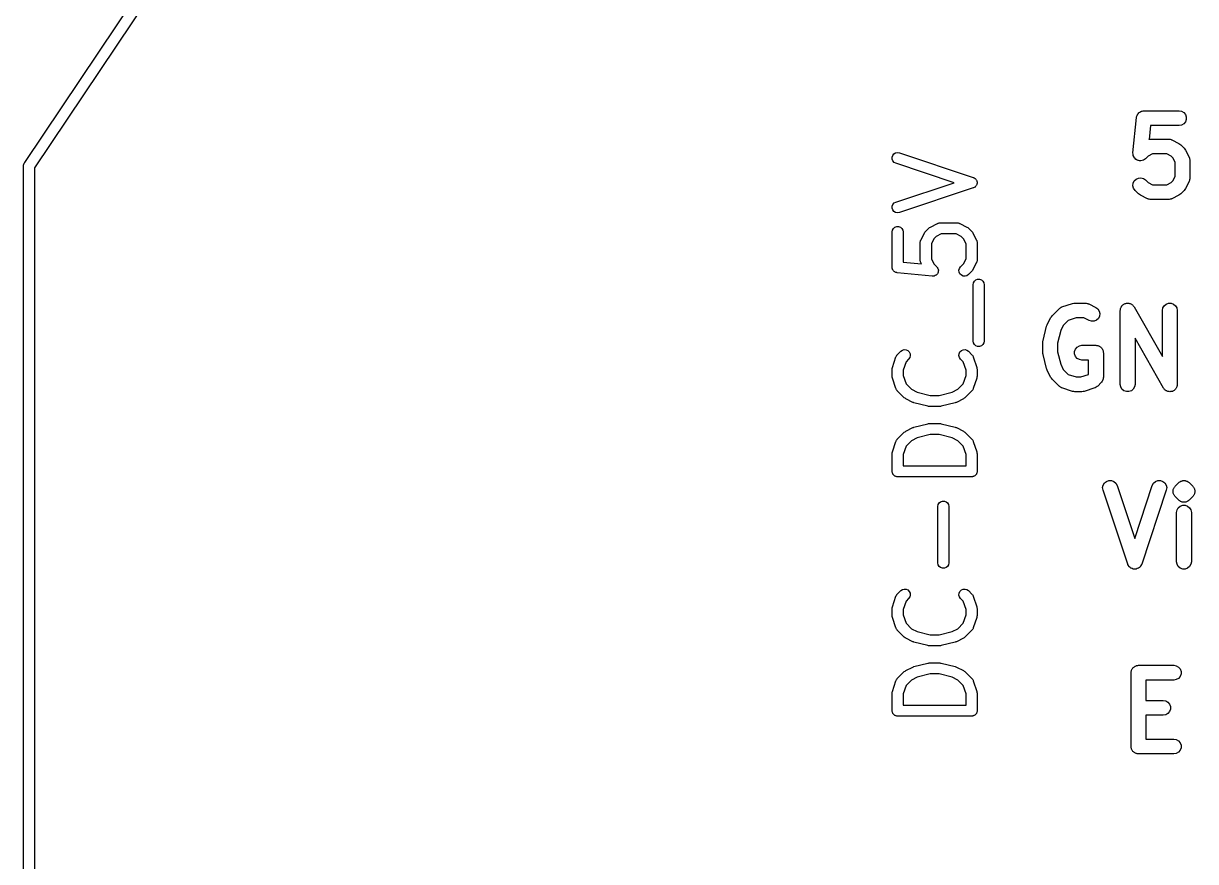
# Model space of a CAD drawing. Extents: x 0 to 100, y 0 to 100.
# Drawn here: x -0.08 to 15.78, y 37.79 to 49.13 of the extents above; entities that cross this region are included whole.
import ezdxf

# ---------------------------------------------------------------- set-up
doc = ezdxf.new("R2010")
doc.units = 0
doc.header["$MEASUREMENT"] = 0
doc.layers.add('BLACK', color=7, linetype='CONTINUOUS')

msp = doc.modelspace()

# ---------------------------------------------------------------- linework, layer by layer
at = {"layer": 'BLACK', "linetype": 'CONTINUOUS'}
for p, q in [((-0.05638, 47.2506), (31.927, 95.0258)), ((32.066, 94.9637), (0.075, 47.1772)), ((14.9932, 47.891), (14.9954, 47.8941)), ((14.9954, 47.8941), (14.9967, 47.8976)), ((14.9967, 47.8976), (15.0055, 47.9081)), ((15.0055, 47.9081), (15.0135, 47.9192)), ((15.0135, 47.9192), (15.0166, 47.9213)), ((15.0166, 47.9213), (15.0191, 47.9242)), ((15.0191, 47.9242), (15.0309, 47.9311)), ((15.0309, 47.9311), (15.0422, 47.9388)), ((15.0422, 47.9388), (15.0459, 47.9397)), ((15.0459, 47.9397), (15.0491, 47.9416)), ((15.0491, 47.9416), (15.0626, 47.944)), ((15.0626, 47.944), (15.0759, 47.9473)), ((15.0759, 47.9473), (15.0796, 47.947)), ((15.0796, 47.947), (15.0833, 47.9476)), ((15.0833, 47.9476), (15.5595, 47.9476)), ((15.5595, 47.9476), (15.5937, 47.9416)), ((15.5937, 47.9416), (15.6238, 47.9242)), ((15.6238, 47.9242), (15.6461, 47.8976)), ((15.6461, 47.8976), (15.658, 47.865)), ((14.9362, 47.3814), (14.9838, 47.8576)), ((14.9838, 47.8576), (14.9849, 47.8612)), ((14.9849, 47.865), (14.9895, 47.8778)), ((14.9849, 47.8612), (14.9849, 47.865)), ((14.9895, 47.8778), (14.9932, 47.891)), ((15.1738, 47.7476), (15.1553, 47.5626)), ((15.5595, 47.7476), (15.1738, 47.7476)), ((15.5937, 47.7537), (15.5595, 47.7476)), ((15.6238, 47.771), (15.5937, 47.7537)), ((15.6461, 47.7976), (15.6238, 47.771)), ((15.658, 47.8303), (15.6461, 47.7976)), ((15.658, 47.865), (15.658, 47.8303)), ((15.1553, 47.5626), (15.1559, 47.5627)), ((15.1559, 47.5627), (15.1671, 47.566)), ((15.1671, 47.566), (15.1729, 47.5657)), ((15.1729, 47.5657), (15.1786, 47.5667)), ((15.1786, 47.5667), (15.4167, 47.5667)), ((15.4167, 47.5667), (15.4223, 47.5657)), ((15.4223, 47.5657), (15.4281, 47.566)), ((15.4281, 47.566), (15.4393, 47.5627)), ((15.4393, 47.5627), (15.4509, 47.5606)), ((15.4509, 47.5606), (15.4559, 47.5578)), ((15.4559, 47.5578), (15.4614, 47.5561)), ((15.4614, 47.5561), (15.5566, 47.5085)), ((15.5566, 47.5085), (15.5695, 47.499)), ((15.5695, 47.499), (15.5826, 47.4898)), ((15.5826, 47.4898), (15.6302, 47.4421)), ((15.6302, 47.4421), (15.6394, 47.429)), ((15.6394, 47.429), (15.649, 47.4161)), ((11.6782, 47.3205), (11.6864, 47.3452)), ((11.6789, 47.2945), (11.6782, 47.3205)), ((11.6885, 47.2703), (11.6789, 47.2945)), ((11.6864, 47.3452), (11.7026, 47.3656)), ((11.7058, 47.2508), (11.6885, 47.2703)), ((11.7026, 47.3656), (11.7248, 47.3793)), ((11.7248, 47.3793), (11.7503, 47.3845)), ((11.7503, 47.3845), (11.7761, 47.3807)), ((11.7761, 47.3807), (12.7761, 47.0473)), ((14.9361, 47.3801), (14.9363, 47.3807)), ((14.9376, 47.3635), (14.9361, 47.3801)), ((14.9363, 47.3807), (14.9362, 47.3814)), ((14.9388, 47.3467), (14.9376, 47.3635)), ((14.9391, 47.3462), (14.9388, 47.3467)), ((14.9391, 47.3455), (14.9391, 47.3462)), ((14.9462, 47.3303), (14.9391, 47.3455)), ((14.9531, 47.3151), (14.9462, 47.3303)), ((14.9535, 47.3146), (14.9531, 47.3151)), ((14.9538, 47.3141), (14.9535, 47.3146)), ((14.9656, 47.3022), (14.9538, 47.3141)), ((14.9773, 47.2902), (14.9656, 47.3022)), ((14.9779, 47.29), (14.9773, 47.2902)), ((14.9784, 47.2895), (14.9779, 47.29)), ((14.9935, 47.2824), (14.9784, 47.2895)), ((15.0086, 47.2752), (14.9935, 47.2824)), ((15.0093, 47.2751), (15.0086, 47.2752)), ((15.0098, 47.2748), (15.0093, 47.2751)), ((15.0265, 47.2734), (15.0098, 47.2748)), ((15.0432, 47.2717), (15.0265, 47.2734)), ((15.0438, 47.2719), (15.0432, 47.2717)), ((15.0444, 47.2718), (15.0438, 47.2719)), ((15.0606, 47.2761), (15.0444, 47.2718)), ((15.0768, 47.2803), (15.0606, 47.2761)), ((15.0774, 47.2806), (15.0768, 47.2803)), ((15.078, 47.2808), (15.0774, 47.2806)), ((15.0917, 47.2904), (15.078, 47.2808)), ((15.1055, 47.2998), (15.0917, 47.2904)), ((15.1059, 47.3004), (15.1055, 47.2998)), ((15.1064, 47.3007), (15.1059, 47.3004)), ((15.1426, 47.3369), (15.1064, 47.3007)), ((15.2022, 47.3667), (15.1426, 47.3369)), ((15.3931, 47.3667), (15.2022, 47.3667)), ((15.4527, 47.3369), (15.3931, 47.3667)), ((15.4773, 47.3122), (15.4527, 47.3369)), ((15.5071, 47.2526), (15.4773, 47.3122)), ((15.649, 47.4161), (15.6966, 47.3209)), ((15.6966, 47.3209), (15.6982, 47.3154)), ((15.6982, 47.3154), (15.7011, 47.3104)), ((15.7011, 47.3104), (15.7031, 47.2989)), ((15.7031, 47.2989), (15.7065, 47.2876)), ((15.7065, 47.2876), (15.7061, 47.2819)), ((15.7061, 47.2819), (15.7071, 47.2762)), ((15.7071, 47.2762), (15.7071, 47.0381)), ((-0.07571, 47.1918), (-0.075, 47.2025)), ((-0.075, 47.1893), (-0.07571, 47.1918)), ((-0.075, 47.2066), (-0.07456, 47.209)), ((-0.075, 47.2025), (-0.075, 47.2066)), ((-0.075, 9.00327), (-0.075, 47.1893)), ((-0.07456, 47.209), (-0.07396, 47.2182)), ((-0.07396, 47.2182), (-0.07228, 47.222)), ((-0.07228, 47.222), (-0.07156, 47.226)), ((-0.07156, 47.226), (-0.06698, 47.234)), ((-0.06698, 47.234), (-0.06597, 47.2363)), ((-0.06597, 47.2363), (-0.0637, 47.2397)), ((-0.0637, 47.2397), (-0.05834, 47.249)), ((-0.05834, 47.249), (-0.05638, 47.2506)), ((0.075, 47.1772), (0.075, 9.03106)), ((11.7287, 47.2384), (11.7058, 47.2508)), ((12.5152, 46.9762), (11.7287, 47.2384)), ((15.5071, 47.0617), (15.5071, 47.2526)), ((11.7287, 46.714), (12.5152, 46.9762)), ((12.7761, 47.0473), (12.7779, 47.0464)), ((12.7779, 47.0464), (12.7799, 47.0459)), ((12.7799, 47.0459), (12.7893, 47.0402)), ((12.7893, 47.0402), (12.799, 47.0349)), ((12.799, 47.0349), (12.8004, 47.0334)), ((12.8004, 47.0334), (12.8021, 47.0323)), ((12.8021, 47.0323), (12.809, 47.0237)), ((12.809, 47.0237), (12.8163, 47.0155)), ((12.8163, 47.0155), (12.817, 47.0135)), ((12.817, 47.0135), (12.8183, 47.0119)), ((12.8183, 47.0119), (12.8218, 47.0015)), ((12.8218, 46.9509), (12.8183, 46.9405)), ((12.8218, 47.0015), (12.8259, 46.9912)), ((12.8259, 46.9612), (12.8218, 46.9509)), ((12.8259, 46.9912), (12.8259, 46.9892)), ((12.8259, 46.9892), (12.8266, 46.9872)), ((12.8266, 46.9652), (12.8259, 46.9632)), ((12.8259, 46.9632), (12.8259, 46.9612)), ((12.8266, 46.9872), (12.8263, 46.9762)), ((12.8263, 46.9762), (12.8266, 46.9652)), ((14.9361, 46.9341), (14.9391, 46.9687)), ((14.9391, 46.9687), (14.9538, 47.0002)), ((14.9538, 47.0002), (14.9784, 47.0248)), ((14.9784, 47.0248), (15.0098, 47.0395)), ((15.0098, 47.0395), (15.0444, 47.0425)), ((15.0444, 47.0425), (15.078, 47.0335)), ((15.078, 47.0335), (15.1064, 47.0136)), ((15.1064, 47.0136), (15.1426, 46.9774)), ((15.1426, 46.9774), (15.2022, 46.9476)), ((15.2022, 46.9476), (15.3931, 46.9476)), ((15.3931, 46.9476), (15.4527, 46.9774)), ((15.4527, 46.9774), (15.4773, 47.0021)), ((15.4773, 47.0021), (15.5071, 47.0617)), ((15.6966, 46.9934), (15.649, 46.8981)), ((15.6982, 46.9989), (15.6966, 46.9934)), ((15.7011, 47.0039), (15.6982, 46.9989)), ((15.7031, 47.0154), (15.7011, 47.0039)), ((15.7065, 47.0267), (15.7031, 47.0154)), ((15.7071, 47.0381), (15.7061, 47.0324)), ((15.7061, 47.0324), (15.7065, 47.0267)), ((12.7761, 46.905), (11.7761, 46.5717)), ((12.7779, 46.906), (12.7761, 46.905)), ((12.7799, 46.9064), (12.7779, 46.906)), ((12.7893, 46.9122), (12.7799, 46.9064)), ((12.799, 46.9174), (12.7893, 46.9122)), ((12.8004, 46.919), (12.799, 46.9174)), ((12.8021, 46.9201), (12.8004, 46.919)), ((12.809, 46.9287), (12.8021, 46.9201)), ((12.8163, 46.9369), (12.809, 46.9287)), ((12.817, 46.9389), (12.8163, 46.9369)), ((12.8183, 46.9405), (12.817, 46.9389)), ((14.9451, 46.9006), (14.9361, 46.9341)), ((14.965, 46.8721), (14.9451, 46.9006)), ((15.0126, 46.8245), (14.965, 46.8721)), ((15.0257, 46.8153), (15.0126, 46.8245)), ((15.0386, 46.8058), (15.0257, 46.8153)), ((15.1338, 46.7582), (15.0386, 46.8058)), ((15.5566, 46.8058), (15.4614, 46.7582)), ((15.5695, 46.8153), (15.5566, 46.8058)), ((15.5826, 46.8245), (15.5695, 46.8153)), ((15.6302, 46.8721), (15.5826, 46.8245)), ((15.6394, 46.8853), (15.6302, 46.8721)), ((15.649, 46.8981), (15.6394, 46.8853)), ((11.6782, 46.6319), (11.6789, 46.6579)), ((11.6864, 46.6071), (11.6782, 46.6319)), ((11.6789, 46.6579), (11.6885, 46.6821)), ((11.6885, 46.6821), (11.7058, 46.7016)), ((11.7058, 46.7016), (11.7287, 46.714)), ((15.1394, 46.7565), (15.1338, 46.7582)), ((15.1444, 46.7537), (15.1394, 46.7565)), ((15.1559, 46.7516), (15.1444, 46.7537)), ((15.1671, 46.7483), (15.1559, 46.7516)), ((15.1729, 46.7486), (15.1671, 46.7483)), ((15.1786, 46.7476), (15.1729, 46.7486)), ((15.4167, 46.7476), (15.1786, 46.7476)), ((15.4223, 46.7486), (15.4167, 46.7476)), ((15.4281, 46.7483), (15.4223, 46.7486)), ((15.4393, 46.7516), (15.4281, 46.7483)), ((15.4509, 46.7537), (15.4393, 46.7516)), ((15.4559, 46.7565), (15.4509, 46.7537)), ((15.4614, 46.7582), (15.4559, 46.7565)), ((11.7026, 46.5867), (11.6864, 46.6071)), ((11.7248, 46.5731), (11.7026, 46.5867)), ((11.7503, 46.5679), (11.7248, 46.5731)), ((11.7761, 46.5717), (11.7503, 46.5679)), ((11.6774, 46.3095), (11.6819, 46.3352)), ((11.6774, 45.8333), (11.6774, 46.3095)), ((11.6819, 46.3352), (11.6949, 46.3577)), ((11.6949, 46.3577), (11.7149, 46.3745)), ((11.7149, 46.3745), (11.7394, 46.3834)), ((11.7394, 46.3834), (11.7654, 46.3834)), ((11.7654, 46.3834), (11.7899, 46.3745)), ((11.7899, 46.3745), (11.8098, 46.3577)), ((11.8098, 46.3577), (11.8229, 46.3352)), ((11.8229, 46.3352), (11.8274, 46.3095)), ((11.8274, 46.3095), (11.8274, 45.9012)), ((12.121, 46.3051), (12.1279, 46.3149)), ((12.1279, 46.3149), (12.1755, 46.3626)), ((12.1755, 46.3626), (12.1854, 46.3694)), ((12.1854, 46.3694), (12.195, 46.3766)), ((12.195, 46.3766), (12.2903, 46.4242)), ((12.2903, 46.4242), (12.2944, 46.4255)), ((12.2944, 46.4255), (12.2982, 46.4276)), ((12.2982, 46.4276), (12.3068, 46.4291)), ((12.3068, 46.4291), (12.3152, 46.4317)), ((12.3152, 46.4317), (12.3195, 46.4314)), ((12.3195, 46.4314), (12.3238, 46.4321)), ((12.3238, 46.4321), (12.5619, 46.4321)), ((12.5619, 46.4321), (12.5662, 46.4314)), ((12.5662, 46.4314), (12.5705, 46.4317)), ((12.5705, 46.4317), (12.5789, 46.4291)), ((12.5789, 46.4291), (12.5876, 46.4276)), ((12.5876, 46.4276), (12.5913, 46.4255)), ((12.5913, 46.4255), (12.5954, 46.4242)), ((12.5954, 46.4242), (12.6907, 46.3766)), ((12.6907, 46.3766), (12.7003, 46.3694)), ((12.7003, 46.3694), (12.7102, 46.3626)), ((12.7102, 46.3626), (12.7578, 46.3149)), ((12.7578, 46.3149), (12.7647, 46.3051)), ((12.0583, 46.1667), (12.0591, 46.1709)), ((12.0583, 45.9286), (12.0583, 46.1667)), ((12.0588, 46.1752), (12.0613, 46.1837)), ((12.0591, 46.1709), (12.0588, 46.1752)), ((12.0613, 46.1837), (12.0629, 46.1923)), ((12.0629, 46.1923), (12.065, 46.1961)), ((12.065, 46.1961), (12.0663, 46.2002)), ((12.0663, 46.2002), (12.1139, 46.2954)), ((12.1139, 46.2954), (12.121, 46.3051)), ((12.2426, 46.2175), (12.2083, 46.149)), ((12.273, 46.2479), (12.2426, 46.2175)), ((12.3415, 46.2821), (12.273, 46.2479)), ((12.5442, 46.2821), (12.3415, 46.2821)), ((12.6127, 46.2479), (12.5442, 46.2821)), ((12.6431, 46.2175), (12.6127, 46.2479)), ((12.6774, 46.149), (12.6431, 46.2175)), ((12.7647, 46.3051), (12.7718, 46.2954)), ((12.7718, 46.2954), (12.8195, 46.2002)), ((12.8195, 46.2002), (12.8207, 46.1961)), ((12.8207, 46.1961), (12.8229, 46.1923)), ((12.8229, 46.1923), (12.8244, 46.1837)), ((12.8244, 46.1837), (12.8269, 46.1752)), ((12.8269, 46.1752), (12.8266, 46.1709)), ((12.8266, 46.1709), (12.8274, 46.1667)), ((12.8274, 46.1667), (12.8274, 45.9286)), ((12.2083, 46.149), (12.2083, 45.9463)), ((12.6774, 45.9463), (12.6774, 46.149)), ((11.6779, 45.8305), (11.6774, 45.8333)), ((11.8274, 45.9012), (12.0756, 45.8764)), ((12.0591, 45.9243), (12.0583, 45.9286)), ((12.0588, 45.92), (12.0591, 45.9243)), ((12.0613, 45.9116), (12.0588, 45.92)), ((12.0629, 45.9029), (12.0613, 45.9116)), ((12.065, 45.8992), (12.0629, 45.9029)), ((12.0663, 45.895), (12.065, 45.8992)), ((12.0756, 45.8764), (12.0663, 45.895)), ((12.2083, 45.9463), (12.2426, 45.8778)), ((12.2426, 45.8778), (12.2816, 45.8387)), ((12.2816, 45.8387), (12.2819, 45.8384)), ((12.2819, 45.8384), (12.2823, 45.8381)), ((12.2823, 45.8381), (12.2893, 45.8277)), ((12.5892, 45.8174), (12.6041, 45.8387)), ((12.6041, 45.8387), (12.6431, 45.8778)), ((12.6431, 45.8778), (12.6774, 45.9463)), ((12.8195, 45.895), (12.7718, 45.7998)), ((12.8207, 45.8992), (12.8195, 45.895)), ((12.8229, 45.9029), (12.8207, 45.8992)), ((12.8244, 45.9116), (12.8229, 45.9029)), ((12.8269, 45.92), (12.8244, 45.9116)), ((12.8274, 45.9286), (12.8266, 45.9243)), ((12.8266, 45.9243), (12.8269, 45.92)), ((11.6776, 45.8277), (11.6779, 45.8305)), ((11.6801, 45.8178), (11.6776, 45.8277)), ((11.6819, 45.8077), (11.6801, 45.8178)), ((11.6833, 45.8052), (11.6819, 45.8077)), ((11.684, 45.8025), (11.6833, 45.8052)), ((11.6898, 45.794), (11.684, 45.8025)), ((11.6949, 45.7851), (11.6898, 45.794)), ((11.6971, 45.7833), (11.6949, 45.7851)), ((11.6987, 45.781), (11.6971, 45.7833)), ((11.707, 45.775), (11.6987, 45.781)), ((11.7149, 45.7684), (11.707, 45.775)), ((11.7175, 45.7674), (11.7149, 45.7684)), ((11.7198, 45.7658), (11.7175, 45.7674)), ((11.7297, 45.763), (11.7198, 45.7658)), ((11.7394, 45.7595), (11.7297, 45.763)), ((11.7422, 45.7595), (11.7394, 45.7595)), ((11.7449, 45.7587), (11.7422, 45.7595)), ((12.2211, 45.7111), (11.7449, 45.7587)), ((12.2216, 45.7111), (12.2211, 45.7111)), ((12.222, 45.711), (12.2216, 45.7111)), ((12.2345, 45.7121), (12.222, 45.711)), ((12.2471, 45.713), (12.2345, 45.7121)), ((12.2475, 45.7132), (12.2471, 45.713)), ((12.248, 45.7133), (12.2475, 45.7132)), ((12.2594, 45.7186), (12.248, 45.7133)), ((12.2708, 45.7237), (12.2594, 45.7186)), ((12.2712, 45.7241), (12.2708, 45.7237)), ((12.2716, 45.7243), (12.2712, 45.7241)), ((12.2805, 45.7332), (12.2716, 45.7243)), ((12.2895, 45.7419), (12.2805, 45.7332)), ((12.2893, 45.8277), (12.2965, 45.8174)), ((12.2897, 45.7424), (12.2895, 45.7419)), ((12.29, 45.7427), (12.2897, 45.7424)), ((12.2953, 45.7541), (12.29, 45.7427)), ((12.3008, 45.7654), (12.2953, 45.7541)), ((12.2965, 45.8174), (12.2967, 45.817)), ((12.2967, 45.817), (12.2969, 45.8166)), ((12.2969, 45.8166), (12.3, 45.8044)), ((12.3, 45.8044), (12.3033, 45.7923)), ((12.301, 45.7663), (12.3008, 45.7659)), ((12.3008, 45.7659), (12.3008, 45.7654)), ((12.3021, 45.7788), (12.301, 45.7663)), ((12.3034, 45.7913), (12.3021, 45.7788)), ((12.3033, 45.7923), (12.3032, 45.7918)), ((12.3032, 45.7918), (12.3034, 45.7913)), ((12.5824, 45.7923), (12.5892, 45.8174)), ((12.5847, 45.7663), (12.5824, 45.7923)), ((12.5957, 45.7427), (12.5847, 45.7663)), ((12.6141, 45.7243), (12.5957, 45.7427)), ((12.6377, 45.7133), (12.6141, 45.7243)), ((12.6637, 45.711), (12.6377, 45.7133)), ((12.6888, 45.7177), (12.6637, 45.711)), ((12.7102, 45.7327), (12.6888, 45.7177)), ((12.7578, 45.7803), (12.7102, 45.7327)), ((12.7647, 45.7901), (12.7578, 45.7803)), ((12.7718, 45.7998), (12.7647, 45.7901)), ((12.7726, 45.5952), (12.7771, 45.6209)), ((12.7726, 44.8333), (12.7726, 45.5952)), ((12.7771, 45.6209), (12.7902, 45.6434)), ((12.7902, 45.6434), (12.8101, 45.6602)), ((12.8101, 45.6602), (12.8346, 45.6691)), ((12.8346, 45.6691), (12.8606, 45.6691)), ((12.8606, 45.6691), (12.8851, 45.6602)), ((12.8851, 45.6602), (12.9051, 45.6434)), ((12.9051, 45.6434), (12.9181, 45.6209)), ((12.9181, 45.6209), (12.9226, 45.5952)), ((12.9226, 45.5952), (12.9226, 44.8333)), ((13.8412, 45.1755), (13.9364, 45.2707)), ((13.9364, 45.2707), (13.9412, 45.274)), ((13.9412, 45.274), (13.945, 45.2783)), ((13.945, 45.2783), (13.9553, 45.2839)), ((13.9553, 45.2839), (13.9649, 45.2906)), ((13.9649, 45.2906), (13.9704, 45.2921)), ((13.9704, 45.2921), (13.9755, 45.2949)), ((13.9755, 45.2949), (14.1184, 45.3425)), ((14.1184, 45.3425), (14.1342, 45.3448)), ((14.1342, 45.3448), (14.15, 45.3476)), ((14.15, 45.3476), (14.2929, 45.3476)), ((14.2929, 45.3476), (14.2985, 45.3466)), ((14.2985, 45.3466), (14.3043, 45.347)), ((14.3043, 45.347), (14.3155, 45.3436)), ((14.3155, 45.3436), (14.3271, 45.3416)), ((14.3271, 45.3416), (14.3321, 45.3387)), ((14.3321, 45.3387), (14.3376, 45.3371)), ((14.3376, 45.3371), (14.4328, 45.2894)), ((14.4328, 45.2894), (14.4607, 45.2688)), ((14.4607, 45.2688), (14.4798, 45.2398)), ((14.4798, 45.2398), (14.4879, 45.206)), ((14.4879, 45.206), (14.4839, 45.1715)), ((14.7643, 45.2476), (14.7658, 45.2565)), ((14.7643, 44.2476), (14.7643, 45.2476)), ((14.7658, 45.2565), (14.7659, 45.2654)), ((14.7659, 45.2654), (14.7688, 45.2734)), ((14.7688, 45.2734), (14.7703, 45.2818)), ((14.7703, 45.2818), (14.7748, 45.2896)), ((14.7748, 45.2896), (14.7779, 45.298)), ((14.7779, 45.298), (14.7834, 45.3045)), ((14.7834, 45.3045), (14.7877, 45.3119)), ((14.7877, 45.3119), (14.7946, 45.3177)), ((14.7946, 45.3177), (14.8003, 45.3245)), ((14.8003, 45.3245), (14.8078, 45.3287)), ((14.8078, 45.3287), (14.8143, 45.3342)), ((14.8143, 45.3342), (14.8227, 45.3373)), ((14.8227, 45.3373), (14.8305, 45.3417)), ((14.8305, 45.3417), (14.8389, 45.3432)), ((14.8389, 45.3432), (14.8469, 45.3461)), ((14.8469, 45.3461), (14.8559, 45.3461)), ((14.8559, 45.3461), (14.8647, 45.3476)), ((14.8647, 45.3476), (14.8731, 45.3461)), ((14.8731, 45.3461), (14.8816, 45.3461)), ((14.8816, 45.3461), (14.8901, 45.343)), ((14.8901, 45.343), (14.8989, 45.3414)), ((14.8989, 45.3414), (14.9063, 45.3371)), ((14.9063, 45.3371), (14.9143, 45.3342)), ((14.9143, 45.3342), (14.9212, 45.3285)), ((14.9212, 45.3285), (14.9289, 45.3239)), ((14.9289, 45.3239), (14.9344, 45.3174)), ((14.9344, 45.3174), (14.9409, 45.3119)), ((14.9409, 45.3119), (14.9454, 45.3041)), ((14.9454, 45.3041), (14.9511, 45.2972)), ((14.9511, 45.2972), (15.3357, 44.6242)), ((15.3357, 45.2476), (15.3417, 45.2818)), ((15.3357, 44.6242), (15.3357, 45.2476)), ((15.3417, 45.2818), (15.3591, 45.3119)), ((15.3591, 45.3119), (15.3857, 45.3342)), ((15.3857, 45.3342), (15.4183, 45.3461)), ((15.4183, 45.3461), (15.4531, 45.3461)), ((15.4531, 45.3461), (15.4857, 45.3342)), ((15.4857, 45.3342), (15.5123, 45.3119)), ((15.5123, 45.3119), (15.5297, 45.2818)), ((15.5297, 45.2818), (15.5357, 45.2476)), ((15.5357, 45.2476), (15.5357, 44.2476)), ((13.7673, 45.0338), (13.7717, 45.0438)), ((13.7717, 45.0438), (13.7748, 45.0542)), ((13.7748, 45.0542), (13.8225, 45.1495)), ((13.8225, 45.1495), (13.832, 45.1623)), ((13.832, 45.1623), (13.8412, 45.1755)), ((13.9941, 45.0455), (13.9586, 44.9746)), ((14.0612, 45.1126), (13.9941, 45.0455)), ((14.1662, 45.1476), (14.0612, 45.1126)), ((14.2693, 45.1476), (14.1662, 45.1476)), ((14.3434, 45.1106), (14.2693, 45.1476)), ((14.3767, 45.1007), (14.3434, 45.1106)), ((14.4113, 45.1027), (14.3767, 45.1007)), ((14.4432, 45.1165), (14.4113, 45.1027)), ((14.4684, 45.1404), (14.4432, 45.1165)), ((14.4839, 45.1715), (14.4684, 45.1404)), ((13.7197, 44.8433), (13.7673, 45.0338)), ((13.9586, 44.9746), (13.9167, 44.8067)), ((12.7771, 44.8077), (12.7726, 44.8333)), ((12.7902, 44.7851), (12.7771, 44.8077)), ((12.8101, 44.7684), (12.7902, 44.7851)), ((12.8346, 44.7595), (12.8101, 44.7684)), ((12.8606, 44.7595), (12.8346, 44.7595)), ((12.8851, 44.7684), (12.8606, 44.7595)), ((12.9051, 44.7851), (12.8851, 44.7684)), ((12.9181, 44.8077), (12.9051, 44.7851)), ((12.9226, 44.8333), (12.9181, 44.8077)), ((13.7167, 44.819), (13.7188, 44.8311)), ((13.7167, 44.6762), (13.7167, 44.819)), ((13.7188, 44.8311), (13.7197, 44.8433)), ((13.9167, 44.8067), (13.9167, 44.6885)), ((14.1468, 44.6936), (14.1586, 44.7262)), ((14.1586, 44.7262), (14.181, 44.7528)), ((14.181, 44.7528), (14.211, 44.7702)), ((14.211, 44.7702), (14.2452, 44.7762)), ((14.2452, 44.7762), (14.4357, 44.7762)), ((14.4357, 44.7762), (14.4443, 44.7747)), ((14.4443, 44.7747), (14.4531, 44.7747)), ((14.4531, 44.7747), (14.4613, 44.7717)), ((14.4613, 44.7717), (14.4699, 44.7702)), ((14.4699, 44.7702), (14.4775, 44.7658)), ((14.4775, 44.7658), (14.4857, 44.7628)), ((14.4857, 44.7628), (14.4924, 44.7572)), ((14.4924, 44.7572), (14.5, 44.7528)), ((14.5, 44.7528), (14.5056, 44.7461)), ((14.5056, 44.7461), (14.5123, 44.7405)), ((14.5123, 44.7405), (14.5167, 44.7329)), ((14.5167, 44.7329), (14.5223, 44.7262)), ((14.5223, 44.7262), (14.5253, 44.718)), ((15.3489, 44.198), (14.9643, 44.8711)), ((14.9643, 44.8711), (14.9643, 44.2476)), ((11.6812, 44.4761), (11.7288, 44.619)), ((11.7288, 44.619), (11.7309, 44.6228)), ((11.7309, 44.6228), (11.732, 44.6269)), ((11.732, 44.6269), (11.7371, 44.6341)), ((11.7371, 44.6341), (11.7413, 44.6419)), ((11.7413, 44.6419), (11.7445, 44.6447)), ((11.7445, 44.6447), (11.747, 44.6483)), ((11.747, 44.6483), (11.7946, 44.6959)), ((11.7946, 44.6959), (11.8159, 44.7108)), ((11.8159, 44.7108), (11.8411, 44.7176)), ((11.8411, 44.7176), (11.867, 44.7153)), ((11.9007, 44.5898), (11.8656, 44.5547)), ((11.867, 44.7153), (11.8906, 44.7043)), ((11.8906, 44.7043), (11.9091, 44.6859)), ((11.9156, 44.6112), (11.9007, 44.5898)), ((11.9091, 44.6859), (11.9201, 44.6623)), ((11.9223, 44.6363), (11.9156, 44.6112)), ((11.9201, 44.6623), (11.9223, 44.6363)), ((12.5824, 44.6363), (12.5847, 44.6623)), ((12.5892, 44.6112), (12.5824, 44.6363)), ((12.5847, 44.6623), (12.5957, 44.6859)), ((12.6041, 44.5898), (12.5892, 44.6112)), ((12.5957, 44.6859), (12.6141, 44.7043)), ((12.6392, 44.5547), (12.6041, 44.5898)), ((12.6141, 44.7043), (12.6377, 44.7153)), ((12.6377, 44.7153), (12.6637, 44.7176)), ((12.6637, 44.7176), (12.6888, 44.7108)), ((12.6888, 44.7108), (12.7102, 44.6959)), ((12.7102, 44.6959), (12.7578, 44.6483)), ((12.7578, 44.6483), (12.7603, 44.6447)), ((12.7603, 44.6447), (12.7635, 44.6419)), ((12.7635, 44.6419), (12.7677, 44.6341)), ((12.7677, 44.6341), (12.7727, 44.6269)), ((12.7727, 44.6269), (12.7739, 44.6228)), ((12.7739, 44.6228), (12.7759, 44.619)), ((12.7759, 44.619), (12.8235, 44.4761)), ((13.7188, 44.6641), (13.7167, 44.6762)), ((13.7197, 44.6519), (13.7188, 44.6641)), ((13.7673, 44.4615), (13.7197, 44.6519)), ((13.9167, 44.6885), (13.9586, 44.5206)), ((14.1468, 44.6588), (14.1468, 44.6936)), ((14.1586, 44.6262), (14.1468, 44.6588)), ((14.181, 44.5996), (14.1586, 44.6262)), ((14.211, 44.5822), (14.181, 44.5996)), ((14.2452, 44.5762), (14.211, 44.5822)), ((14.3357, 44.5762), (14.2452, 44.5762)), ((14.3357, 44.3843), (14.3357, 44.5762)), ((14.5253, 44.718), (14.5297, 44.7104)), ((14.5297, 44.7104), (14.5312, 44.7018)), ((14.5312, 44.7018), (14.5342, 44.6936)), ((14.5342, 44.6936), (14.5342, 44.6848)), ((14.5342, 44.6848), (14.5357, 44.6762)), ((14.5357, 44.6762), (14.5357, 44.3429)), ((11.6774, 44.4524), (11.6795, 44.4642)), ((11.6774, 44.3571), (11.6774, 44.4524)), ((11.6795, 44.4642), (11.6812, 44.4761)), ((11.8656, 44.5547), (11.8274, 44.4402)), ((11.8274, 44.4402), (11.8274, 44.3693)), ((12.6774, 44.4402), (12.6392, 44.5547)), ((12.6774, 44.3693), (12.6774, 44.4402)), ((12.8235, 44.4761), (12.8253, 44.4642)), ((12.8253, 44.4642), (12.8274, 44.4524)), ((12.8274, 44.4524), (12.8274, 44.3571)), ((13.7717, 44.4515), (13.7673, 44.4615)), ((13.7748, 44.441), (13.7717, 44.4515)), ((13.8225, 44.3458), (13.7748, 44.441)), ((13.9586, 44.5206), (13.9941, 44.4497)), ((13.9941, 44.4497), (14.0612, 44.3826)), ((11.6795, 44.3453), (11.6774, 44.3571)), ((11.6812, 44.3334), (11.6795, 44.3453)), ((11.7288, 44.1906), (11.6812, 44.3334)), ((11.8274, 44.3693), (11.8656, 44.2548)), ((11.8656, 44.2548), (11.9397, 44.1807)), ((12.5651, 44.1807), (12.6392, 44.2548)), ((12.6392, 44.2548), (12.6774, 44.3693)), ((12.8235, 44.3334), (12.7759, 44.1906)), ((12.8253, 44.3453), (12.8235, 44.3334)), ((12.8274, 44.3571), (12.8253, 44.3453)), ((13.832, 44.3329), (13.8225, 44.3458)), ((13.8412, 44.3198), (13.832, 44.3329)), ((13.9364, 44.2245), (13.8412, 44.3198)), ((14.0612, 44.3826), (14.1662, 44.3476)), ((14.1662, 44.3476), (14.229, 44.3476)), ((14.229, 44.3476), (14.3341, 44.3826)), ((14.3341, 44.3826), (14.3357, 44.3843)), ((14.5064, 44.2721), (14.4588, 44.2245)), ((14.5089, 44.2757), (14.5064, 44.2721)), ((14.5123, 44.2786), (14.5089, 44.2757)), ((14.5189, 44.2899), (14.5123, 44.2786)), ((14.5263, 44.3006), (14.5189, 44.2899)), ((14.5275, 44.3048), (14.5263, 44.3006)), ((14.5297, 44.3087), (14.5275, 44.3048)), ((14.532, 44.3215), (14.5297, 44.3087)), ((14.5353, 44.3341), (14.532, 44.3215)), ((14.5357, 44.3429), (14.5349, 44.3385)), ((14.5349, 44.3385), (14.5353, 44.3341)), ((14.7703, 44.2134), (14.7643, 44.2476)), ((14.9643, 44.2476), (14.9583, 44.2134)), ((15.5357, 44.2476), (15.5342, 44.2388)), ((11.7309, 44.1868), (11.7288, 44.1906)), ((11.732, 44.1826), (11.7309, 44.1868)), ((11.7371, 44.1754), (11.732, 44.1826)), ((11.7413, 44.1677), (11.7371, 44.1754)), ((11.7445, 44.1648), (11.7413, 44.1677)), ((11.747, 44.1613), (11.7445, 44.1648)), ((11.8422, 44.066), (11.747, 44.1613)), ((11.9397, 44.1807), (12.0167, 44.1422)), ((12.0167, 44.1422), (12.1902, 44.0988)), ((12.1902, 44.0988), (12.3146, 44.0988)), ((12.3146, 44.0988), (12.4881, 44.1422)), ((12.4881, 44.1422), (12.5651, 44.1807)), ((12.7578, 44.1613), (12.6626, 44.066)), ((12.7603, 44.1648), (12.7578, 44.1613)), ((12.7635, 44.1677), (12.7603, 44.1648)), ((12.7677, 44.1754), (12.7635, 44.1677)), ((12.7727, 44.1826), (12.7677, 44.1754)), ((12.7739, 44.1868), (12.7727, 44.1826)), ((12.7759, 44.1906), (12.7739, 44.1868)), ((13.9412, 44.2212), (13.9364, 44.2245)), ((13.945, 44.2169), (13.9412, 44.2212)), ((13.9553, 44.2113), (13.945, 44.2169)), ((13.9649, 44.2046), (13.9553, 44.2113)), ((13.9705, 44.2031), (13.9649, 44.2046)), ((13.9755, 44.2004), (13.9705, 44.2031)), ((14.1184, 44.1528), (13.9755, 44.2004)), ((14.1342, 44.1504), (14.1184, 44.1528)), ((14.15, 44.1476), (14.1342, 44.1504)), ((14.2452, 44.1476), (14.15, 44.1476)), ((14.261, 44.1504), (14.2452, 44.1476)), ((14.2769, 44.1528), (14.261, 44.1504)), ((14.4197, 44.2004), (14.2769, 44.1528)), ((14.4248, 44.2031), (14.4197, 44.2004)), ((14.4304, 44.2046), (14.4248, 44.2031)), ((14.44, 44.2113), (14.4304, 44.2046)), ((14.4503, 44.2169), (14.44, 44.2113)), ((14.4541, 44.2212), (14.4503, 44.2169)), ((14.4588, 44.2245), (14.4541, 44.2212)), ((14.7877, 44.1833), (14.7703, 44.2134)), ((14.8143, 44.161), (14.7877, 44.1833)), ((14.8469, 44.1491), (14.8143, 44.161)), ((14.8816, 44.1491), (14.8469, 44.1491)), ((14.9143, 44.161), (14.8816, 44.1491)), ((14.9409, 44.1833), (14.9143, 44.161)), ((14.9583, 44.2134), (14.9409, 44.1833)), ((15.3546, 44.1911), (15.3489, 44.198)), ((15.3591, 44.1833), (15.3546, 44.1911)), ((15.3656, 44.1779), (15.3591, 44.1833)), ((15.3711, 44.1713), (15.3656, 44.1779)), ((15.3788, 44.1668), (15.3711, 44.1713)), ((15.3857, 44.161), (15.3788, 44.1668)), ((15.3937, 44.1581), (15.3857, 44.161)), ((15.4011, 44.1538), (15.3937, 44.1581)), ((15.4099, 44.1522), (15.4011, 44.1538)), ((15.4183, 44.1491), (15.4099, 44.1522)), ((15.4269, 44.1491), (15.4183, 44.1491)), ((15.4353, 44.1476), (15.4269, 44.1491)), ((15.4441, 44.1491), (15.4353, 44.1476)), ((15.4531, 44.1491), (15.4441, 44.1491)), ((15.4611, 44.1521), (15.4531, 44.1491)), ((15.4695, 44.1535), (15.4611, 44.1521)), ((15.4773, 44.1579), (15.4695, 44.1535)), ((15.4857, 44.161), (15.4773, 44.1579)), ((15.4922, 44.1665), (15.4857, 44.161)), ((15.4997, 44.1707), (15.4922, 44.1665)), ((15.5054, 44.1776), (15.4997, 44.1707)), ((15.5123, 44.1833), (15.5054, 44.1776)), ((15.5166, 44.1907), (15.5123, 44.1833)), ((15.5221, 44.1972), (15.5166, 44.1907)), ((15.5252, 44.2056), (15.5221, 44.1972)), ((15.5297, 44.2134), (15.5252, 44.2056)), ((15.5312, 44.2218), (15.5297, 44.2134)), ((15.5341, 44.2298), (15.5312, 44.2218)), ((15.5342, 44.2388), (15.5341, 44.2298)), ((11.8521, 44.0591), (11.8422, 44.066)), ((11.8617, 44.052), (11.8521, 44.0591)), ((11.9569, 44.0043), (11.8617, 44.052)), ((11.9648, 44.002), (11.9569, 44.0043)), ((11.9723, 43.9987), (11.9648, 44.002)), ((12.1628, 43.951), (11.9723, 43.9987)), ((12.1719, 43.9504), (12.1628, 43.951)), ((12.181, 43.9488), (12.1719, 43.9504)), ((12.3238, 43.9488), (12.181, 43.9488)), ((12.3328, 43.9504), (12.3238, 43.9488)), ((12.342, 43.951), (12.3328, 43.9504)), ((12.5325, 43.9987), (12.342, 43.951)), ((12.54, 44.002), (12.5325, 43.9987)), ((12.5478, 44.0043), (12.54, 44.002)), ((12.6431, 44.052), (12.5478, 44.0043)), ((12.6527, 44.0591), (12.6431, 44.052)), ((12.6626, 44.066), (12.6527, 44.0591)), ((11.8521, 43.6075), (11.8617, 43.6147)), ((11.8617, 43.6147), (11.9569, 43.6623)), ((11.9569, 43.6623), (11.9648, 43.6647)), ((11.9648, 43.6647), (11.9723, 43.668)), ((11.9723, 43.668), (12.1628, 43.7156)), ((12.1628, 43.7156), (12.1719, 43.7163)), ((12.1719, 43.7163), (12.181, 43.7179)), ((12.181, 43.7179), (12.3238, 43.7179)), ((12.3238, 43.7179), (12.3328, 43.7163)), ((12.3328, 43.7163), (12.342, 43.7156)), ((12.342, 43.7156), (12.5325, 43.668)), ((12.5325, 43.668), (12.54, 43.6647)), ((12.54, 43.6647), (12.5478, 43.6623)), ((12.5478, 43.6623), (12.6431, 43.6147)), ((12.6431, 43.6147), (12.6527, 43.6075)), ((11.6812, 43.3332), (11.7288, 43.4761)), ((11.7288, 43.4761), (11.7309, 43.4799)), ((11.7309, 43.4799), (11.732, 43.4841)), ((11.732, 43.4841), (11.7371, 43.4913)), ((11.7371, 43.4913), (11.7413, 43.499)), ((11.7413, 43.499), (11.7445, 43.5019)), ((11.7445, 43.5019), (11.747, 43.5054)), ((11.747, 43.5054), (11.8422, 43.6007)), ((11.8422, 43.6007), (11.8521, 43.6075)), ((11.9397, 43.486), (11.8656, 43.4119)), ((12.0167, 43.5245), (11.9397, 43.486)), ((12.1902, 43.5679), (12.0167, 43.5245)), ((12.3146, 43.5679), (12.1902, 43.5679)), ((12.4881, 43.5245), (12.3146, 43.5679)), ((12.5651, 43.486), (12.4881, 43.5245)), ((12.6392, 43.4119), (12.5651, 43.486)), ((12.6527, 43.6075), (12.6626, 43.6007)), ((12.6626, 43.6007), (12.7578, 43.5054)), ((12.7578, 43.5054), (12.7603, 43.5019)), ((12.7603, 43.5019), (12.7635, 43.499)), ((12.7635, 43.499), (12.7677, 43.4913)), ((12.7677, 43.4913), (12.7727, 43.4841)), ((12.7727, 43.4841), (12.7739, 43.4799)), ((12.7739, 43.4799), (12.7759, 43.4761)), ((12.7759, 43.4761), (12.8235, 43.3332)), ((11.6774, 43.3095), (11.6795, 43.3214)), ((11.6774, 43.0714), (11.6774, 43.3095)), ((11.6795, 43.3214), (11.6812, 43.3332)), ((11.8656, 43.4119), (11.8274, 43.2974)), ((11.8274, 43.2974), (11.8274, 43.1464)), ((12.6774, 43.2974), (12.6392, 43.4119)), ((12.6774, 43.1464), (12.6774, 43.2974)), ((12.8235, 43.3332), (12.8253, 43.3214)), ((12.8253, 43.3214), (12.8274, 43.3095)), ((12.8274, 43.3095), (12.8274, 43.0714)), ((11.8274, 43.1464), (12.6774, 43.1464)), ((11.6785, 43.065), (11.6774, 43.0714)), ((11.6785, 43.0584), (11.6785, 43.065)), ((11.6808, 43.0522), (11.6785, 43.0584)), ((11.6819, 43.0458), (11.6808, 43.0522)), ((11.6852, 43.0401), (11.6819, 43.0458)), ((11.6874, 43.0339), (11.6852, 43.0401)), ((11.6916, 43.0289), (11.6874, 43.0339)), ((11.6949, 43.0232), (11.6916, 43.0289)), ((11.7, 43.019), (11.6949, 43.0232)), ((11.7042, 43.014), (11.7, 43.019)), ((11.7099, 43.0107), (11.7042, 43.014)), ((11.7149, 43.0065), (11.7099, 43.0107)), ((11.721, 43.0042), (11.7149, 43.0065)), ((11.7267, 43.001), (11.721, 43.0042)), ((11.7332, 42.9998), (11.7267, 43.001)), ((11.7394, 42.9976), (11.7332, 42.9998)), ((11.7459, 42.9976), (11.7394, 42.9976)), ((11.7524, 42.9964), (11.7459, 42.9976)), ((12.7524, 42.9964), (11.7524, 42.9964)), ((12.7588, 42.9976), (12.7524, 42.9964)), ((12.7654, 42.9976), (12.7588, 42.9976)), ((12.7716, 42.9998), (12.7654, 42.9976)), ((12.778, 43.001), (12.7716, 42.9998)), ((12.7837, 43.0042), (12.778, 43.001)), ((12.7899, 43.0065), (12.7837, 43.0042)), ((12.7949, 43.0107), (12.7899, 43.0065)), ((12.8006, 43.014), (12.7949, 43.0107)), ((12.8048, 43.019), (12.8006, 43.014)), ((12.8098, 43.0232), (12.8048, 43.019)), ((12.8131, 43.0289), (12.8098, 43.0232)), ((12.8173, 43.0339), (12.8131, 43.0289)), ((12.8196, 43.0401), (12.8173, 43.0339)), ((12.8229, 43.0458), (12.8196, 43.0401)), ((12.824, 43.0522), (12.8229, 43.0458)), ((12.8262, 43.0584), (12.824, 43.0522)), ((12.8274, 43.0714), (12.8262, 43.065)), ((12.8262, 43.065), (12.8262, 43.0584)), ((14.5262, 42.8504), (14.5332, 42.8844)), ((14.5313, 42.816), (14.5262, 42.8504)), ((14.5332, 42.8844), (14.5514, 42.914)), ((14.5514, 42.914), (14.5786, 42.9356)), ((14.5786, 42.9356), (14.6115, 42.9465)), ((14.6115, 42.9465), (14.6462, 42.9456)), ((14.6462, 42.9456), (14.6785, 42.9328)), ((14.6785, 42.9328), (14.7045, 42.9098)), ((14.7045, 42.9098), (14.7211, 42.8792)), ((14.7211, 42.8792), (14.9595, 42.1638)), ((14.9595, 42.1638), (15.198, 42.8792)), ((15.198, 42.8792), (15.2145, 42.9098)), ((15.2145, 42.9098), (15.2405, 42.9328)), ((15.2405, 42.9328), (15.2728, 42.9456)), ((15.2728, 42.9456), (15.3075, 42.9465)), ((15.3075, 42.9465), (15.3405, 42.9356)), ((15.3405, 42.9356), (15.3677, 42.914)), ((15.3677, 42.914), (15.3859, 42.8844)), ((15.3859, 42.8844), (15.3928, 42.8504)), ((15.3928, 42.8504), (15.3877, 42.816)), ((15.4812, 42.8172), (15.482, 42.8259)), ((15.482, 42.8259), (15.4857, 42.8338)), ((15.4857, 42.8338), (15.4879, 42.8423)), ((15.4879, 42.8423), (15.493, 42.8494)), ((15.493, 42.8494), (15.4967, 42.8574)), ((15.4967, 42.8574), (15.5028, 42.8635)), ((15.5028, 42.8635), (15.5079, 42.8707)), ((15.5079, 42.8707), (15.5555, 42.9183)), ((15.5555, 42.9183), (15.5626, 42.9233)), ((15.5626, 42.9233), (15.5688, 42.9295)), ((15.5688, 42.9295), (15.5728, 42.9314)), ((15.5728, 42.9314), (15.5762, 42.9342)), ((15.5762, 42.9342), (15.5803, 42.9357)), ((15.5803, 42.9357), (15.5839, 42.9382)), ((15.5839, 42.9382), (15.5924, 42.9405)), ((15.5924, 42.9405), (15.6003, 42.9442)), ((15.6003, 42.9442), (15.6047, 42.9446)), ((15.6047, 42.9446), (15.6088, 42.9461)), ((15.6088, 42.9461), (15.6132, 42.9461)), ((15.6132, 42.9461), (15.6175, 42.9472)), ((15.6175, 42.9472), (15.6262, 42.9465)), ((15.6262, 42.9465), (15.6349, 42.9472)), ((15.6349, 42.9472), (15.6392, 42.9461)), ((15.6392, 42.9461), (15.6436, 42.9461)), ((15.6436, 42.9461), (15.6477, 42.9446)), ((15.6477, 42.9446), (15.6521, 42.9442)), ((15.6521, 42.9442), (15.66, 42.9405)), ((15.66, 42.9405), (15.6685, 42.9382)), ((15.6685, 42.9382), (15.6721, 42.9357)), ((15.6721, 42.9357), (15.6762, 42.9342)), ((15.6762, 42.9342), (15.6796, 42.9314)), ((15.6796, 42.9314), (15.6835, 42.9295)), ((15.6835, 42.9295), (15.6897, 42.9233)), ((15.6897, 42.9233), (15.6969, 42.9183)), ((15.6969, 42.9183), (15.7445, 42.8707)), ((15.7445, 42.8707), (15.7495, 42.8635)), ((15.7495, 42.8635), (15.7557, 42.8574)), ((15.7557, 42.8574), (15.7594, 42.8494)), ((15.7594, 42.8494), (15.7644, 42.8423)), ((15.7644, 42.8423), (15.7667, 42.8338)), ((15.7667, 42.8338), (15.7704, 42.8259)), ((15.7704, 42.8259), (15.7712, 42.8172)), ((12.3339, 42.6602), (12.3584, 42.6691)), ((12.3584, 42.6691), (12.3845, 42.6691)), ((12.3845, 42.6691), (12.4089, 42.6602)), ((14.8647, 41.816), (14.5313, 42.816)), ((15.3877, 42.816), (15.0544, 41.816)), ((15.479, 42.8087), (15.4812, 42.8172)), ((15.4797, 42.8), (15.479, 42.8087)), ((15.479, 42.7913), (15.4797, 42.8)), ((15.4812, 42.7828), (15.479, 42.7913)), ((15.482, 42.7741), (15.4812, 42.7828)), ((15.4857, 42.7662), (15.482, 42.7741)), ((15.4879, 42.7577), (15.4857, 42.7662)), ((15.493, 42.7506), (15.4879, 42.7577)), ((15.4967, 42.7426), (15.493, 42.7506)), ((15.5028, 42.7365), (15.4967, 42.7426)), ((15.5079, 42.7293), (15.5028, 42.7365)), ((15.5555, 42.6817), (15.5079, 42.7293)), ((15.5626, 42.6767), (15.5555, 42.6817)), ((15.5688, 42.6705), (15.5626, 42.6767)), ((15.5728, 42.6686), (15.5688, 42.6705)), ((15.5762, 42.6658), (15.5728, 42.6686)), ((15.5803, 42.6643), (15.5762, 42.6658)), ((15.5839, 42.6618), (15.5803, 42.6643)), ((15.5924, 42.6595), (15.5839, 42.6618)), ((15.6685, 42.6617), (15.66, 42.6595)), ((15.6721, 42.6643), (15.6685, 42.6617)), ((15.6762, 42.6658), (15.6721, 42.6643)), ((15.6796, 42.6686), (15.6762, 42.6658)), ((15.6835, 42.6705), (15.6796, 42.6686)), ((15.6897, 42.6766), (15.6835, 42.6705)), ((15.6969, 42.6817), (15.6897, 42.6766)), ((15.7445, 42.7293), (15.6969, 42.6817)), ((15.7495, 42.7365), (15.7445, 42.7293)), ((15.7557, 42.7426), (15.7495, 42.7365)), ((15.7594, 42.7506), (15.7557, 42.7426)), ((15.7644, 42.7577), (15.7594, 42.7506)), ((15.7667, 42.7662), (15.7644, 42.7577)), ((15.7704, 42.7741), (15.7667, 42.7662)), ((15.7712, 42.7828), (15.7704, 42.7741)), ((15.7712, 42.8172), (15.7734, 42.8087)), ((15.7734, 42.7913), (15.7712, 42.7828)), ((15.7734, 42.8087), (15.7727, 42.8)), ((15.7727, 42.8), (15.7734, 42.7913)), ((12.2964, 42.5952), (12.301, 42.6209)), ((12.2964, 41.8333), (12.2964, 42.5952)), ((12.301, 42.6209), (12.314, 42.6434)), ((12.314, 42.6434), (12.3339, 42.6602)), ((12.4089, 42.6602), (12.4289, 42.6434)), ((12.4289, 42.6434), (12.4419, 42.6209)), ((12.4419, 42.6209), (12.4464, 42.5952)), ((12.4464, 42.5952), (12.4464, 41.8333)), ((15.5262, 42.5143), (15.5322, 42.5485)), ((15.5262, 41.8476), (15.5262, 42.5143)), ((15.5322, 42.5485), (15.5496, 42.5786)), ((15.5496, 42.5786), (15.5762, 42.6009)), ((15.5762, 42.6009), (15.6088, 42.6128)), ((15.6003, 42.6558), (15.5924, 42.6595)), ((15.6047, 42.6554), (15.6003, 42.6558)), ((15.6088, 42.6539), (15.6047, 42.6554)), ((15.6132, 42.6539), (15.6088, 42.6539)), ((15.6088, 42.6128), (15.6436, 42.6128)), ((15.6175, 42.6528), (15.6132, 42.6539)), ((15.6262, 42.6535), (15.6175, 42.6528)), ((15.6349, 42.6528), (15.6262, 42.6535)), ((15.6392, 42.6539), (15.6349, 42.6528)), ((15.6436, 42.6539), (15.6392, 42.6539)), ((15.6477, 42.6554), (15.6436, 42.6539)), ((15.6436, 42.6128), (15.6762, 42.6009)), ((15.6521, 42.6558), (15.6477, 42.6554)), ((15.66, 42.6595), (15.6521, 42.6558)), ((15.6762, 42.6009), (15.7028, 42.5786)), ((15.7028, 42.5786), (15.7202, 42.5485)), ((15.7202, 42.5485), (15.7262, 42.5143)), ((15.7262, 42.5143), (15.7262, 41.8476)), ((12.301, 41.8077), (12.2964, 41.8333)), ((12.314, 41.7851), (12.301, 41.8077)), ((12.3339, 41.7684), (12.314, 41.7851)), ((12.3584, 41.7595), (12.3339, 41.7684)), ((12.3845, 41.7595), (12.3584, 41.7595)), ((12.4089, 41.7684), (12.3845, 41.7595)), ((12.4289, 41.7851), (12.4089, 41.7684)), ((12.4419, 41.8077), (12.4289, 41.7851)), ((12.4464, 41.8333), (12.4419, 41.8077)), ((14.866, 41.8136), (14.8647, 41.816)), ((14.8665, 41.8109), (14.866, 41.8136)), ((14.8742, 41.7984), (14.8665, 41.8109)), ((14.8812, 41.7855), (14.8742, 41.7984)), ((14.8833, 41.7836), (14.8812, 41.7855)), ((14.8847, 41.7813), (14.8833, 41.7836)), ((14.8962, 41.7721), (14.8847, 41.7813)), ((14.9072, 41.7624), (14.8962, 41.7721)), ((14.9097, 41.7614), (14.9072, 41.7624)), ((14.9119, 41.7597), (14.9097, 41.7614)), ((14.9258, 41.755), (14.9119, 41.7597)), ((14.9395, 41.7496), (14.9258, 41.755)), ((14.9422, 41.7496), (14.9395, 41.7496)), ((14.9449, 41.7487), (14.9422, 41.7496)), ((14.9595, 41.7491), (14.9449, 41.7487)), ((14.9742, 41.7487), (14.9595, 41.7491)), ((14.9768, 41.7496), (14.9742, 41.7487)), ((14.9796, 41.7496), (14.9768, 41.7496)), ((14.9932, 41.755), (14.9796, 41.7496)), ((15.0071, 41.7597), (14.9932, 41.755)), ((15.0093, 41.7614), (15.0071, 41.7597)), ((15.0119, 41.7624), (15.0093, 41.7614)), ((15.0228, 41.7722), (15.0119, 41.7624)), ((15.0343, 41.7813), (15.0228, 41.7722)), ((15.0358, 41.7836), (15.0343, 41.7813)), ((15.0379, 41.7855), (15.0358, 41.7836)), ((15.0448, 41.7984), (15.0379, 41.7855)), ((15.0525, 41.8109), (15.0448, 41.7984)), ((15.0531, 41.8136), (15.0525, 41.8109)), ((15.0544, 41.816), (15.0531, 41.8136)), ((15.5322, 41.8134), (15.5262, 41.8476)), ((15.5496, 41.7833), (15.5322, 41.8134)), ((15.5762, 41.761), (15.5496, 41.7833)), ((15.6088, 41.7491), (15.5762, 41.761)), ((15.6436, 41.7491), (15.6088, 41.7491)), ((15.6762, 41.761), (15.6436, 41.7491)), ((15.7028, 41.7833), (15.6762, 41.761)), ((15.7202, 41.8134), (15.7028, 41.7833)), ((15.7262, 41.8476), (15.7202, 41.8134)), ((11.732, 41.3888), (11.7371, 41.396)), ((11.7371, 41.396), (11.7413, 41.4038)), ((11.7413, 41.4038), (11.7445, 41.4066)), ((11.7445, 41.4066), (11.747, 41.4102)), ((11.747, 41.4102), (11.7946, 41.4578)), ((11.7946, 41.4578), (11.8159, 41.4727)), ((11.8159, 41.4727), (11.8411, 41.4795)), ((11.8411, 41.4795), (11.867, 41.4772)), ((11.867, 41.4772), (11.8906, 41.4662)), ((11.8906, 41.4662), (11.9091, 41.4478)), ((11.9091, 41.4478), (11.9201, 41.4242)), ((11.9223, 41.3982), (11.9156, 41.3731)), ((11.9201, 41.4242), (11.9223, 41.3982)), ((12.5824, 41.3982), (12.5847, 41.4242)), ((12.5892, 41.3731), (12.5824, 41.3982)), ((12.5847, 41.4242), (12.5957, 41.4478)), ((12.5957, 41.4478), (12.6141, 41.4662)), ((12.6141, 41.4662), (12.6377, 41.4772)), ((12.6377, 41.4772), (12.6637, 41.4795)), ((12.6637, 41.4795), (12.6888, 41.4727)), ((12.6888, 41.4727), (12.7102, 41.4578)), ((12.7102, 41.4578), (12.7578, 41.4102)), ((12.7578, 41.4102), (12.7603, 41.4066)), ((12.7603, 41.4066), (12.7635, 41.4038)), ((12.7635, 41.4038), (12.7677, 41.396)), ((12.7677, 41.396), (12.7727, 41.3888)), ((11.6795, 41.2261), (11.6812, 41.238)), ((11.6812, 41.238), (11.7288, 41.3809)), ((11.7288, 41.3809), (11.7309, 41.3847)), ((11.7309, 41.3847), (11.732, 41.3888)), ((11.8656, 41.3166), (11.8274, 41.2021)), ((11.9007, 41.3517), (11.8656, 41.3166)), ((11.9156, 41.3731), (11.9007, 41.3517)), ((12.6041, 41.3517), (12.5892, 41.3731)), ((12.6392, 41.3166), (12.6041, 41.3517)), ((12.6774, 41.2021), (12.6392, 41.3166)), ((12.7727, 41.3888), (12.7739, 41.3847)), ((12.7739, 41.3847), (12.7759, 41.3809)), ((12.7759, 41.3809), (12.8235, 41.238)), ((12.8235, 41.238), (12.8253, 41.2261)), ((11.6774, 41.2143), (11.6795, 41.2261)), ((11.6774, 41.119), (11.6774, 41.2143)), ((11.6795, 41.1072), (11.6774, 41.119)), ((11.6812, 41.0953), (11.6795, 41.1072)), ((11.7288, 40.9525), (11.6812, 41.0953)), ((11.8274, 41.2021), (11.8274, 41.1312)), ((11.8274, 41.1312), (11.8656, 41.0167)), ((12.6392, 41.0167), (12.6774, 41.1312)), ((12.6774, 41.1312), (12.6774, 41.2021)), ((12.8235, 41.0953), (12.7759, 40.9525)), ((12.8253, 41.1072), (12.8235, 41.0953)), ((12.8253, 41.2261), (12.8274, 41.2143)), ((12.8274, 41.119), (12.8253, 41.1072)), ((12.8274, 41.2143), (12.8274, 41.119)), ((11.7309, 40.9487), (11.7288, 40.9525)), ((11.732, 40.9445), (11.7309, 40.9487)), ((11.7371, 40.9373), (11.732, 40.9445)), ((11.7413, 40.9296), (11.7371, 40.9373)), ((11.7445, 40.9267), (11.7413, 40.9296)), ((11.747, 40.9232), (11.7445, 40.9267)), ((11.8422, 40.8279), (11.747, 40.9232)), ((11.8656, 41.0167), (11.9397, 40.9426)), ((11.9397, 40.9426), (12.0167, 40.9041)), ((12.4881, 40.9041), (12.5651, 40.9426)), ((12.5651, 40.9426), (12.6392, 41.0167)), ((12.7578, 40.9232), (12.6626, 40.8279)), ((12.7603, 40.9267), (12.7578, 40.9232)), ((12.7635, 40.9296), (12.7603, 40.9267)), ((12.7677, 40.9373), (12.7635, 40.9296)), ((12.7727, 40.9445), (12.7677, 40.9373)), ((12.7739, 40.9487), (12.7727, 40.9445)), ((12.7759, 40.9525), (12.7739, 40.9487)), ((11.8521, 40.821), (11.8422, 40.8279)), ((11.8617, 40.8139), (11.8521, 40.821)), ((11.9569, 40.7663), (11.8617, 40.8139)), ((11.9648, 40.7639), (11.9569, 40.7663)), ((11.9723, 40.7606), (11.9648, 40.7639)), ((12.1628, 40.713), (11.9723, 40.7606)), ((12.0167, 40.9041), (12.1902, 40.8607)), ((12.1902, 40.8607), (12.3146, 40.8607)), ((12.3146, 40.8607), (12.4881, 40.9041)), ((12.5325, 40.7606), (12.342, 40.713)), ((12.54, 40.7639), (12.5325, 40.7606)), ((12.5478, 40.7663), (12.54, 40.7639)), ((12.6431, 40.8139), (12.5478, 40.7663)), ((12.6527, 40.821), (12.6431, 40.8139)), ((12.6626, 40.8279), (12.6527, 40.821)), ((12.1719, 40.7123), (12.1628, 40.713)), ((12.181, 40.7107), (12.1719, 40.7123)), ((12.3238, 40.7107), (12.181, 40.7107)), ((12.3328, 40.7123), (12.3238, 40.7107)), ((12.342, 40.713), (12.3328, 40.7123)), ((11.9723, 40.4299), (12.1628, 40.4775)), ((12.1628, 40.4775), (12.1719, 40.4782)), ((12.1719, 40.4782), (12.181, 40.4798)), ((12.181, 40.4798), (12.3238, 40.4798)), ((12.3238, 40.4798), (12.3328, 40.4782)), ((12.3328, 40.4782), (12.342, 40.4775)), ((12.342, 40.4775), (12.5325, 40.4299)), ((14.9701, 40.4372), (14.9777, 40.4416)), ((14.9777, 40.4416), (14.9863, 40.4431)), ((14.9863, 40.4431), (14.9945, 40.4461)), ((14.9945, 40.4461), (15.0033, 40.4461)), ((15.0033, 40.4461), (15.0119, 40.4476)), ((15.0119, 40.4476), (15.4881, 40.4476)), ((15.4881, 40.4476), (15.5223, 40.4416)), ((15.5223, 40.4416), (15.5524, 40.4242)), ((11.747, 40.2673), (11.8422, 40.3626)), ((11.8422, 40.3626), (11.8521, 40.3695)), ((11.8521, 40.3695), (11.8617, 40.3766)), ((11.8617, 40.3766), (11.9569, 40.4242)), ((12.0167, 40.2864), (11.9397, 40.2479)), ((11.9569, 40.4242), (11.9648, 40.4266)), ((11.9648, 40.4266), (11.9723, 40.4299)), ((12.1902, 40.3298), (12.0167, 40.2864)), ((12.3146, 40.3298), (12.1902, 40.3298)), ((12.4881, 40.2864), (12.3146, 40.3298)), ((12.5651, 40.2479), (12.4881, 40.2864)), ((12.5325, 40.4299), (12.54, 40.4266)), ((12.54, 40.4266), (12.5478, 40.4242)), ((12.5478, 40.4242), (12.6431, 40.3766)), ((12.6431, 40.3766), (12.6527, 40.3694)), ((12.6527, 40.3694), (12.6626, 40.3626)), ((12.6626, 40.3626), (12.7578, 40.2673)), ((14.9119, 40.3476), (14.9134, 40.3562)), ((14.9119, 39.3476), (14.9119, 40.3476)), ((14.9134, 40.365), (14.9164, 40.3732)), ((14.9134, 40.3562), (14.9134, 40.365)), ((14.9164, 40.3732), (14.9179, 40.3818)), ((14.9179, 40.3818), (14.9223, 40.3894)), ((14.9223, 40.3894), (14.9253, 40.3976)), ((14.9253, 40.3976), (14.9309, 40.4043)), ((14.9309, 40.4043), (14.9353, 40.4119)), ((14.9353, 40.4119), (14.942, 40.4175)), ((14.942, 40.4175), (14.9476, 40.4242)), ((14.9476, 40.4242), (14.9552, 40.4286)), ((14.9552, 40.4286), (14.9619, 40.4342)), ((14.9619, 40.4342), (14.9701, 40.4372)), ((15.5524, 40.4242), (15.5747, 40.3976)), ((15.5747, 40.2976), (15.5524, 40.271)), ((15.5747, 40.3976), (15.5866, 40.365)), ((15.5866, 40.3303), (15.5747, 40.2976)), ((15.5866, 40.365), (15.5866, 40.3303)), ((11.6812, 40.0951), (11.7288, 40.238)), ((11.7288, 40.238), (11.7309, 40.2418)), ((11.7309, 40.2418), (11.732, 40.246)), ((11.732, 40.246), (11.7371, 40.2532)), ((11.7371, 40.2532), (11.7413, 40.2609)), ((11.7413, 40.2609), (11.7445, 40.2638)), ((11.7445, 40.2638), (11.747, 40.2673)), ((11.8656, 40.1738), (11.8274, 40.0593)), ((11.9397, 40.2479), (11.8656, 40.1738)), ((12.6392, 40.1738), (12.5651, 40.2479)), ((12.6774, 40.0593), (12.6392, 40.1738)), ((12.7578, 40.2673), (12.7603, 40.2638)), ((12.7603, 40.2638), (12.7635, 40.2609)), ((12.7635, 40.2609), (12.7677, 40.2532)), ((12.7677, 40.2532), (12.7727, 40.246)), ((12.7727, 40.246), (12.7739, 40.2418)), ((12.7739, 40.2418), (12.7759, 40.238)), ((12.7759, 40.238), (12.8235, 40.0951)), ((15.4881, 40.2476), (15.1119, 40.2476)), ((15.1119, 40.2476), (15.1119, 39.9714)), ((15.5223, 40.2537), (15.4881, 40.2476)), ((15.5524, 40.271), (15.5223, 40.2537)), ((11.6774, 40.0714), (11.6795, 40.0833)), ((11.6774, 39.8333), (11.6774, 40.0714)), ((11.6795, 40.0833), (11.6812, 40.0951)), ((11.8274, 40.0593), (11.8274, 39.9083)), ((12.6774, 39.9083), (12.6774, 40.0593)), ((12.8235, 40.0951), (12.8253, 40.0833)), ((12.8253, 40.0833), (12.8274, 40.0714)), ((12.8274, 40.0714), (12.8274, 39.8333)), ((15.1119, 39.9714), (15.3452, 39.9714)), ((15.3452, 39.9714), (15.3794, 39.9654)), ((15.3794, 39.9654), (15.4095, 39.948)), ((11.6785, 39.8269), (11.6774, 39.8333)), ((11.6785, 39.8203), (11.6785, 39.8269)), ((11.6808, 39.8141), (11.6785, 39.8203)), ((11.6819, 39.8077), (11.6808, 39.8141)), ((11.6852, 39.802), (11.6819, 39.8077)), ((11.8274, 39.9083), (12.6774, 39.9083)), ((12.8229, 39.8077), (12.8196, 39.802)), ((12.824, 39.8141), (12.8229, 39.8077)), ((12.8262, 39.8203), (12.824, 39.8141)), ((12.8274, 39.8333), (12.8262, 39.8269)), ((12.8262, 39.8269), (12.8262, 39.8203)), ((15.4095, 39.948), (15.4318, 39.9214)), ((15.4318, 39.8214), (15.4095, 39.7948)), ((15.4318, 39.9214), (15.4437, 39.8888)), ((15.4437, 39.8541), (15.4318, 39.8214)), ((15.4437, 39.8888), (15.4437, 39.8541)), ((11.6874, 39.7958), (11.6852, 39.802)), ((11.6916, 39.7908), (11.6874, 39.7958)), ((11.6949, 39.7851), (11.6916, 39.7908)), ((11.7, 39.7809), (11.6949, 39.7851)), ((11.7042, 39.7759), (11.7, 39.7809)), ((11.7099, 39.7726), (11.7042, 39.7759)), ((11.7149, 39.7684), (11.7099, 39.7726)), ((11.721, 39.7661), (11.7149, 39.7684)), ((11.7267, 39.7629), (11.721, 39.7661)), ((11.7332, 39.7617), (11.7267, 39.7629)), ((11.7394, 39.7595), (11.7332, 39.7617)), ((11.7459, 39.7595), (11.7394, 39.7595)), ((11.7524, 39.7583), (11.7459, 39.7595)), ((12.7524, 39.7583), (11.7524, 39.7583)), ((12.7588, 39.7595), (12.7524, 39.7583)), ((12.7654, 39.7595), (12.7588, 39.7595)), ((12.7716, 39.7617), (12.7654, 39.7595)), ((12.778, 39.7629), (12.7716, 39.7617)), ((12.7837, 39.7661), (12.778, 39.7629)), ((12.7899, 39.7684), (12.7837, 39.7661)), ((12.7949, 39.7726), (12.7899, 39.7684)), ((12.8006, 39.7759), (12.7949, 39.7726)), ((12.8048, 39.7809), (12.8006, 39.7759)), ((12.8098, 39.7851), (12.8048, 39.7809)), ((12.8131, 39.7908), (12.8098, 39.7851)), ((12.8173, 39.7958), (12.8131, 39.7908)), ((12.8196, 39.802), (12.8173, 39.7958)), ((15.3452, 39.7714), (15.1119, 39.7714)), ((15.1119, 39.7714), (15.1119, 39.4476)), ((15.3794, 39.7775), (15.3452, 39.7714)), ((15.4095, 39.7948), (15.3794, 39.7775)), ((14.9134, 39.339), (14.9119, 39.3476)), ((14.9134, 39.3303), (14.9134, 39.339)), ((14.9164, 39.322), (14.9134, 39.3303)), ((15.1119, 39.4476), (15.4881, 39.4476)), ((15.4881, 39.4476), (15.5223, 39.4416)), ((15.5223, 39.4416), (15.5524, 39.4242)), ((15.5524, 39.4242), (15.5747, 39.3976)), ((15.5747, 39.3976), (15.5866, 39.365)), ((15.5866, 39.3303), (15.5747, 39.2976)), ((15.5866, 39.365), (15.5866, 39.3303)), ((14.9179, 39.3134), (14.9164, 39.322)), ((14.9223, 39.3058), (14.9179, 39.3134)), ((14.9253, 39.2976), (14.9223, 39.3058)), ((14.9309, 39.2909), (14.9253, 39.2976)), ((14.9353, 39.2833), (14.9309, 39.2909)), ((14.942, 39.2777), (14.9353, 39.2833)), ((14.9476, 39.271), (14.942, 39.2777)), ((14.9552, 39.2666), (14.9476, 39.271)), ((14.9619, 39.261), (14.9552, 39.2666)), ((14.9701, 39.258), (14.9619, 39.261)), ((14.9777, 39.2537), (14.9701, 39.258)), ((14.9863, 39.2521), (14.9777, 39.2537)), ((14.9945, 39.2491), (14.9863, 39.2521)), ((15.0033, 39.2491), (14.9945, 39.2491)), ((15.0119, 39.2476), (15.0033, 39.2491)), ((15.4881, 39.2476), (15.0119, 39.2476)), ((15.5223, 39.2537), (15.4881, 39.2476)), ((15.5524, 39.271), (15.5223, 39.2537)), ((15.5747, 39.2976), (15.5524, 39.271))]:
    msp.add_line(p, q, dxfattribs=at)

doc.saveas('drawing.dxf')
